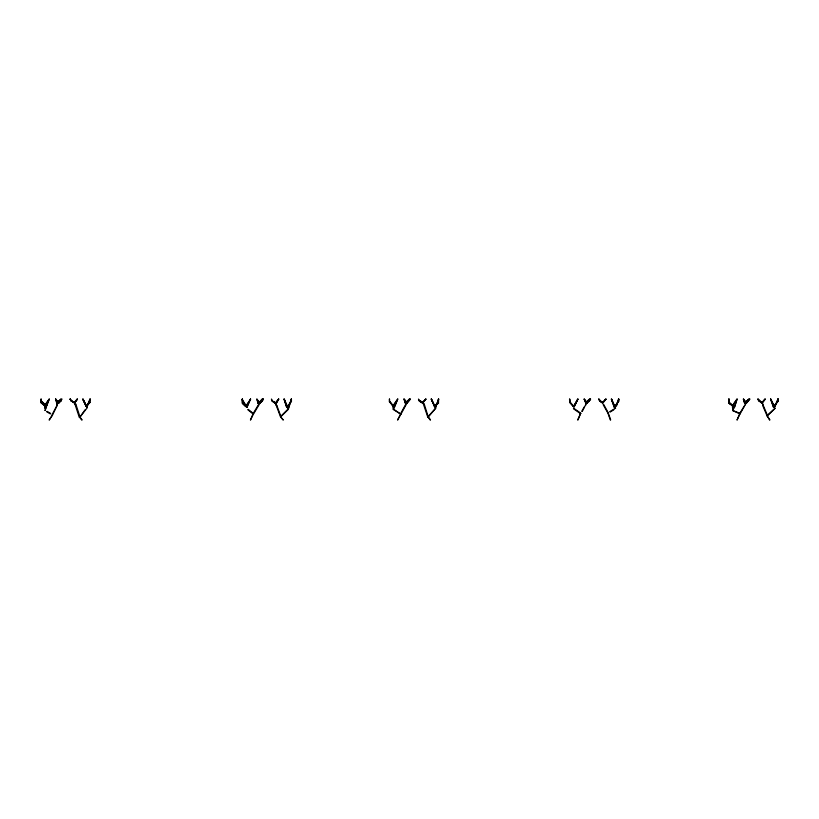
<?xml version="1.0" encoding="UTF-8"?>
<svg xmlns="http://www.w3.org/2000/svg" width="819" height="819" viewBox="0 0 819 819"><rect width="100%" height="100%" fill="white"/><g stroke="black" fill="none" stroke-linecap="round" stroke-linejoin="round"><path stroke-width="1.23" d="M90.039 399.058L90.162 402.283L86.271 406.48M286.937 407.545L291.451 401.249L291.4 398.945M778.05 399.037L778.04 401.361L778.05 399.058L774.754 407.217L770.751 399.017L773.566 406.961M618.744 399.058L618.662 401.412L618.611 399.058M438.298 403.286L438.513 398.935L438.513 403.286M729.023 399.017L729.064 402.068M569.758 399.078L569.799 402.498L574.242 406.623M57.269 405.098L52.611 414.844L49.16 420.086L52.529 414.823M86.323 406.408L82.954 398.986L86.927 406.818M44.574 405.712L49.181 399.007L46.591 405.896L49.355 399.099L44.574 405.712L44.707 408.118M45.004 408.108L44.799 405.835M245.669 406.582L242.301 403.306L242.291 398.945L242.485 403.255L245.813 406.439M258.282 404.955L253.102 413.677L250.44 420.106L253.48 413.892M262.418 399.129L258.415 403.613M263.288 399.17L261.711 401.423L263.319 399.129M272.266 401.105C281.777 406.04 271.611 402.938 271.437 399.037L272.287 401.156M389.363 399.058L389.434 401.863M394.267 407.637L389.609 401.382L394.041 407.811M393.529 409.326L393.335 405.712L389.568 401.791L389.557 399.058M410.268 398.986L407.186 402.897L410.442 399.17M409.551 399.15L405.589 403.45M589.567 398.986L585.605 402.723L585.626 404.903M732.534 408.026L732.421 405.63L736.987 399.007L734.479 407.217L737.172 399.088L732.555 405.835L728.849 403.235L732.688 405.63L732.821 408.016M767.546 415.622L762.049 402.569L765.284 399.129L761.916 403.132L765.13 398.996L762.12 402.498L759.029 400.88L757.862 398.976L758.926 401.003L762.346 402.569M61.169 399.129L56.828 402.856L57.279 405.047M81.787 420.045L79.453 417.106L79.996 416.943L75.819 404.115M242.465 399.058L242.209 399.989L247.062 407.227M276.269 403.532L276.72 406.521L275.931 403.562L278.695 398.945L275.358 402.999L280.487 416.83L283.313 420.065L280.559 416.789M400.86 413.749L397.563 420.086L400.921 413.994M435.319 407.729L438.636 399.058M577.651 419.901L580.63 413.431L578.009 419.942M585.882 404.903L585.841 402.774L584.285 399.027L587.274 403.071L590.622 399.119L589.035 401.371M610.339 420.004L607.893 413.083L603.112 404.555M618.499 399.058L616.154 405.917M734.285 407.186L728.787 402.17L728.777 399.058L728.9 403.286M734.234 407.125L732.749 410.493L740.038 413.349M739.782 413.513L737.008 420.106L740.089 413.687M748.945 399.17L744.655 402.968L743.498 398.955L746.58 403.061L749.672 398.986M747.86 401.494L749.866 399.15M748.74 399.058L744.686 402.928M761.916 402.846C755.538 395.495 757.851 400.747 761.885 403.132M769.604 420.045L767.137 415.786L769.911 419.85M614.404 407.33L618.55 401.351M728.756 402.037L734.53 406.92M61.005 401.054L58.538 403.05L60.913 400.819M90.018 402.211L86.077 406.429L82.729 399.109L86.753 406.91M263.114 398.986C259.224 409.735 254.648 391.267 258.435 403.501M286.711 407.452L291.441 401.126M394.031 407.678L397.717 398.945L393.1 405.712L393.274 409.336M393.335 405.804L389.424 401.934M291.472 399.099L288.431 408.886L284.203 398.986L286.732 407.401L283.978 399.017L288.196 408.906L291.236 399.027L291.441 401.269M45.137 410.554L46.611 405.784L41.155 400.89M616.502 406.029L618.826 399.16M435.565 407.821L438.636 399.099M394.277 407.78L397.788 399.109L393.294 405.814M86.742 406.828L90.018 399.027M86.927 406.91L90.203 399.099M246.785 407.268L250.553 398.945L247.021 407.371M574.037 406.664L577.876 398.945L573.454 406.552M574.262 406.777L577.948 399.119L573.628 406.654M732.677 410.288L734.274 406.982M52.129 414.609L57.248 405.088L55.59 398.935M60.975 398.966L56.941 402.692L55.61 398.935L58.753 402.907L58.364 403.572M260.155 403.102L256.757 399.129L258.19 403.562M778.05 401.3L777.968 398.945M400.532 413.79L405.425 404.842M401.003 414.045L405.886 405.098M60.882 400.921L62.029 399.088M276.218 403.665L278.757 399.129L275.614 403.03M45.014 410.473L46.57 405.712M739.7 413.462L746.334 402.907M740.161 413.728L744.87 405.241M393.294 409.49L400.686 414.066L393.509 409.172M581.777 411.22L584.275 406.92M582.237 411.486L585.616 404.821M253.562 413.943L260.176 402.897M245.659 406.449L250.624 399.109L245.823 406.562M590.458 399.007L587.11 402.907M618.56 401.208L614.25 407.371L611.322 399.099L615.458 408.292M58.169 403.409L58.743 402.887M75.082 401.924L77.314 398.996L74.263 402.457M75.246 402.047L77.477 399.119L74.416 402.59M773.351 406.91L777.794 401.208M773.576 407.084L778.019 401.392M87.234 407.77L79.852 417.219L85.033 409.838M405.548 404.914L407.36 403.04M409.367 398.976L405.385 403.317L403.9 399.017L407.33 402.856M438.298 403.143L434.101 405.64M422.85 402.436L425.89 398.976L422.409 402.897M423.054 402.6L425.911 399.129L422.563 403.03M427.948 416.738L435.657 408.2M428.265 416.994L435.718 408.272M602.508 402.917L605.896 398.996L602.866 402.477M602.661 403.05L606.05 399.129L603.019 402.61M258.22 403.45L262.213 398.976M280.548 416.543L288.104 408.998M288.421 409.326L280.907 416.656M767.116 415.54L774.928 408.282M767.393 415.837L775.071 408.446M746.385 402.907L747.921 401.423M589.7 399.14L585.739 402.928L584.09 399.088L587.1 403.05M74.488 402.856L71.069 400.686L74.345 403.071M405.405 403.276L404.125 398.986L407.156 403.05M569.819 402.426L574.058 406.808M777.989 399.17L774.559 407.145L770.566 399.109M615.427 408.261L609.786 411.64M610.073 412.09L613.8 409.776M434.203 405.814L438.452 403.306M608.21 412.94L610.677 419.881M55.661 399.181L58.548 403.061M762.939 405.17L762.325 402.518M423.454 404.279L424.14 404.033L423.474 404.279L427.753 417.045L428.265 416.891L424.191 404.023M427.794 417.025L428.501 416.789M79.955 416.963L79.423 417.137M71.151 400.88L70.188 399.027M275.46 402.805L277.057 406.367M272.399 401.29L275.686 403.071L272.471 400.982M728.91 403.398L728.971 399.058M569.635 401.934L573.443 406.685M732.698 410.606L739.823 413.841M600.132 401.075L602.989 402.457M600.04 401.259L602.897 402.641M259.981 403.061L261.732 401.279M423.013 402.405L419.359 400.501L422.891 402.631M46.97 411.343L50.655 413.441M46.703 411.803L50.399 413.902M71.212 400.563L74.386 402.436M73.495 402.149L71.11 400.737L70.086 399.088L71.11 400.686M419.502 401.075L422.532 402.876M422.43 403.05L419.4 401.249L418.478 399.078L419.512 401.136M602.641 402.897L598.791 399.007L600.143 401.136M602.528 403.071L600.583 401.822L598.658 399.099L600.03 401.197M573.72 408.282L580.917 413.288M573.413 408.722L580.61 413.728M248.177 409.357L253.501 413.605M247.85 409.776L253.163 414.025M430.497 419.84L428.296 416.81M242.516 399.826L246.754 407.422M569.809 402.375L569.563 399.058L569.758 402.426M71.243 400.655L70.188 399.027M41.165 402.62L44.789 405.63M44.615 405.814L41.032 402.774L41.022 399.058M41.001 401.126L46.376 405.917M569.789 401.73L573.638 406.521M79.781 416.943L82.084 419.83M746.355 403.061L743.324 399.129L744.471 402.876M427.999 417.014L430.2 420.045M434.582 406.275L431.203 398.945L434.408 406.378M603.583 404.299L608.292 412.889M435.565 407.719L431.357 398.986L435.329 407.831M615.632 408.241L611.506 399.017L614.393 407.217M762.602 405.323L767.055 415.837M277.139 406.347L280.989 416.636M770.566 399.099L773.371 407.033M75.02 404.381L79.238 417.188M729.043 400.563L729.053 401.32M728.787 399.815L728.797 401.32M41.155 399.058L41.165 402.692M242.404 399.058L242.404 399.856M75.082 404.351L75.778 404.136L75.102 404.34"/></g></svg>
